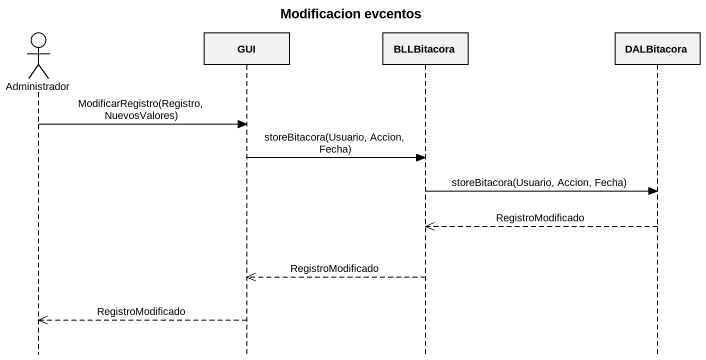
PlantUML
@startuml
title Modificacion evcentos
hide footbox
actor Administrador
participant GUI
participant BLLBitacora
participant DALBitacora

Administrador -> GUI : ModificarRegistro(Registro, NuevosValores)
GUI -> BLLBitacora : storeBitacora(Usuario, Accion, Fecha)
BLLBitacora -> DALBitacora : storeBitacora(Usuario, Accion, Fecha)
DALBitacora -->> BLLBitacora : RegistroModificado
BLLBitacora -->> GUI : RegistroModificado
GUI -->> Administrador : RegistroModificado
@enduml
